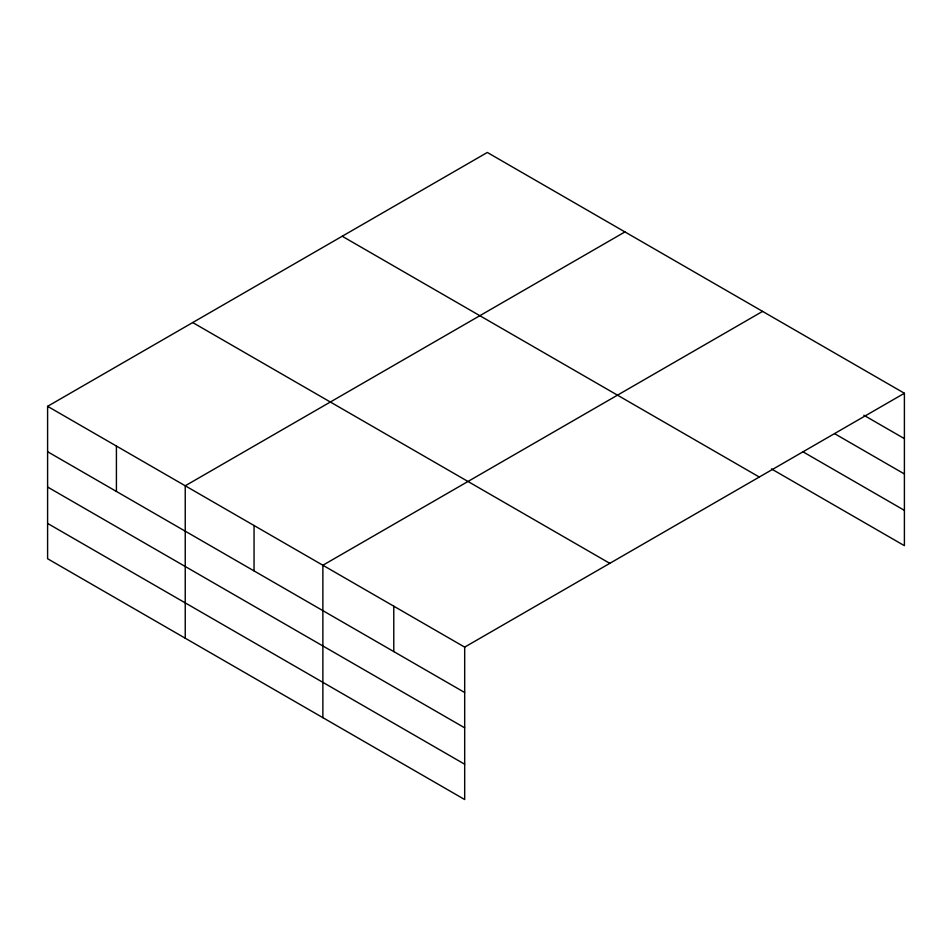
<?xml version="1.0" encoding="UTF-8"?>
<svg xmlns="http://www.w3.org/2000/svg" width="952" height="952" viewBox="0 0 952 952"><rect width="100%" height="100%" fill="white"/><g stroke="black" fill="none" stroke-linecap="round" stroke-linejoin="round"><path stroke-width="1.43" d="M771.453 468.919L904.4 545.674L904.4 393.259L487.317 152.463L47.6 406.325L47.6 558.741L464.683 799.537L464.683 647.122L47.6 406.325M624.952 231.919L185.235 485.794L185.235 638.209M762.588 311.387L322.871 565.25L322.871 717.665M464.683 647.122L904.4 393.259M863.88 415.25L904.4 438.646M834.761 433.755L904.4 473.965M803.107 451.879L904.4 510.355M342.208 236.239L759.291 477.035M192.709 322.55L609.792 563.346M47.6 451.712L464.683 692.509M47.6 487.031L464.683 727.828M47.6 523.422L464.683 764.218M393.783 606.186L393.783 651.573M254.053 525.528L254.053 570.902M116.418 446.06L116.418 491.446"/></g></svg>
